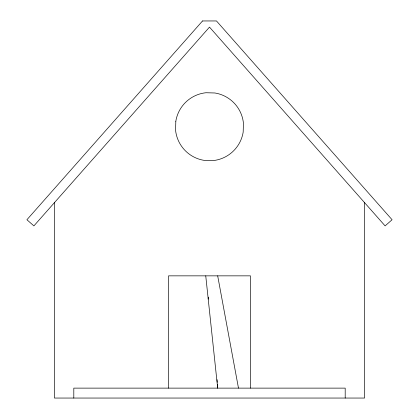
<?xml version="1.0" encoding="UTF-8"?>
<svg xmlns="http://www.w3.org/2000/svg" width="419" height="419" viewBox="0 0 419 419"><rect width="100%" height="100%" fill="white"/><g stroke="black" fill="none" stroke-linecap="round" stroke-linejoin="round"><path stroke-width="0.63" d="M208.217 299.108L208.322 297.171M217.686 275.849L238.479 388.125M205.745 275.849L217.686 388.125L217.398 384.207M217.068 379.64L217.257 382.248M364.577 202.655L364.577 398.05L54.423 398.05L54.423 202.655M345.193 398.05L345.193 388.125L73.807 388.125L73.807 398.05M250.442 388.125L250.442 275.849L168.558 275.849L168.558 388.125M175.818 121.264L175.561 130.162A34.117 34.117 0 0 0 204.09 160.357L212.988 160.613A34.117 34.117 0 0 0 243.182 132.085L243.439 123.181A34.117 34.117 0 0 0 214.91 92.987L206.012 92.735A34.117 34.117 0 0 0 175.818 121.264M202.529 20.95L26.916 219.739L33.892 225.899L209.5 27.109L385.108 225.899L392.084 219.739L216.471 20.95L202.529 20.95"/></g></svg>
